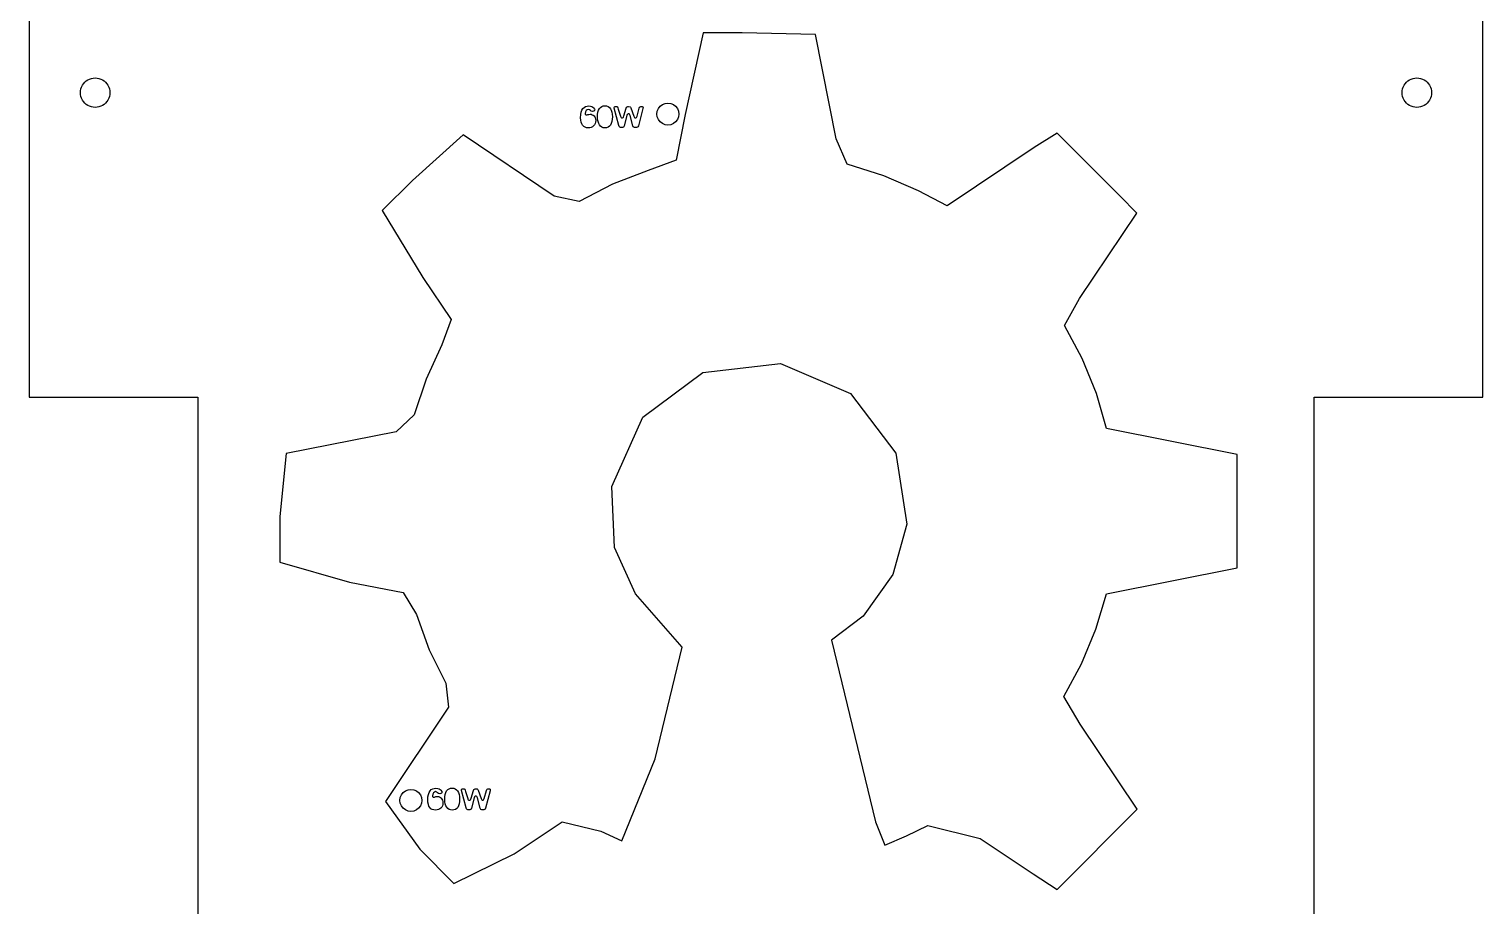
# Model space of a CAD drawing. Header units: metres. Extents: x 505 to 703, y -1295 to -955.
# Drawn here: x 504.9 to 702.9, y -1188.5 to -1069 of the extents above; entities that cross this region are included whole.
import ezdxf

# ---------------------------------------------------------------- set-up
doc = ezdxf.new("R2010")
doc.units = ezdxf.units.M

msp = doc.modelspace()

# ---------------------------------------------------------------- linework, layer by layer
at = {"layer": 'COMPONENT3'}
for p, q in [((579.98, -1081.08, 0), (580, -1080.66, 0)), ((580, -1081.4, 0), (579.98, -1081.08, 0)), ((580, -1080.66, 0), (580.06, -1080.32, 0)), ((580.06, -1080.32, 0), (580.16, -1080.05, 0)), ((580.16, -1080.05, 0), (580.29, -1079.83, 0)), ((580.29, -1079.83, 0), (580.45, -1079.67, 0)), ((580.45, -1079.67, 0), (580.65, -1079.56, 0)), ((580.64, -1080.29, 0), (580.61, -1080.51, 0)), ((580.61, -1080.51, 0), (580.62, -1080.6, 0)), ((580.62, -1080.6, 0), (580.65, -1080.66, 0)), ((580.74, -1080.11, 0), (580.64, -1080.29, 0)), ((580.65, -1079.56, 0), (580.86, -1079.5, 0)), ((580.65, -1080.66, 0), (580.7, -1080.7, 0)), ((580.7, -1080.7, 0), (580.77, -1080.71, 0)), ((580.88, -1079.99, 0), (580.74, -1080.11, 0)), ((580.77, -1080.71, 0), (580.87, -1080.69, 0)), ((580.86, -1079.5, 0), (581.1, -1079.48, 0)), ((580.87, -1080.69, 0), (580.97, -1080.66, 0)), ((581.04, -1079.95, 0), (580.88, -1079.99, 0)), ((580.97, -1080.66, 0), (581.09, -1080.63, 0)), ((581.19, -1080, 0), (581.04, -1079.95, 0)), ((581.09, -1080.63, 0), (581.27, -1080.61, 0)), ((581.1, -1079.48, 0), (581.33, -1079.5, 0)), ((581.32, -1080.1, 0), (581.19, -1080, 0)), ((581.27, -1080.61, 0), (581.42, -1080.62, 0)), ((581.44, -1080.19, 0), (581.32, -1080.1, 0)), ((581.33, -1079.5, 0), (581.52, -1079.55, 0)), ((581.42, -1080.62, 0), (581.57, -1080.67, 0)), ((581.6, -1080.22, 0), (581.44, -1080.19, 0)), ((581.52, -1079.55, 0), (581.66, -1079.64, 0)), ((581.57, -1080.67, 0), (581.71, -1080.74, 0)), ((581.75, -1080.21, 0), (581.6, -1080.22, 0)), ((581.66, -1079.64, 0), (581.76, -1079.73, 0)), ((581.71, -1080.74, 0), (581.82, -1080.83, 0)), ((581.84, -1080.17, 0), (581.75, -1080.21, 0)), ((581.76, -1079.73, 0), (581.88, -1079.92, 0)), ((581.82, -1080.83, 0), (581.91, -1080.95, 0)), ((581.89, -1080.11, 0), (581.84, -1080.17, 0)), ((581.88, -1079.92, 0), (581.91, -1080.03, 0)), ((581.91, -1080.03, 0), (581.89, -1080.11, 0)), ((581.91, -1080.95, 0), (581.98, -1081.1, 0)), ((582.28, -1081.01, 0), (582.3, -1080.64, 0)), ((582.3, -1081.32, 0), (582.28, -1081.01, 0)), ((582.3, -1080.64, 0), (582.35, -1080.33, 0)), ((582.35, -1080.33, 0), (582.43, -1080.06, 0)), ((582.43, -1080.06, 0), (582.55, -1079.84, 0)), ((582.55, -1079.84, 0), (582.7, -1079.67, 0)), ((582.7, -1079.67, 0), (582.87, -1079.55, 0)), ((582.87, -1079.55, 0), (583.08, -1079.48, 0)), ((583.08, -1079.48, 0), (583.31, -1079.46, 0)), ((583.31, -1079.46, 0), (583.53, -1079.48, 0)), ((583.53, -1079.48, 0), (583.73, -1079.56, 0)), ((583.73, -1079.56, 0), (583.9, -1079.69, 0)), ((583.9, -1079.69, 0), (584.04, -1079.86, 0)), ((584.04, -1079.86, 0), (584.16, -1080.07, 0)), ((584.16, -1080.07, 0), (584.24, -1080.33, 0)), ((584.24, -1080.33, 0), (584.3, -1080.61, 0)), ((584.3, -1080.61, 0), (584.32, -1080.94, 0)), ((584.32, -1080.94, 0), (584.3, -1081.3, 0)), ((584.56, -1079.68, 0), (584.59, -1079.6, 0)), ((584.57, -1079.79, 0), (584.56, -1079.68, 0)), ((585.19, -1082.14, 0), (584.57, -1079.79, 0)), ((584.59, -1079.6, 0), (584.67, -1079.56, 0)), ((584.67, -1079.56, 0), (584.78, -1079.55, 0)), ((584.78, -1079.55, 0), (584.92, -1079.56, 0)), ((584.92, -1079.56, 0), (585.01, -1079.62, 0)), ((585.01, -1079.62, 0), (585.07, -1079.73, 0)), ((585.07, -1079.73, 0), (585.12, -1079.93, 0)), ((585.12, -1079.93, 0), (585.41, -1080.88, 0)), ((585.41, -1080.88, 0), (585.45, -1080.98, 0)), ((585.45, -1080.98, 0), (585.5, -1081.05, 0)), ((585.5, -1081.05, 0), (585.55, -1081.1, 0)), ((585.71, -1081.1, 0), (585.77, -1081.07, 0)), ((585.77, -1081.07, 0), (585.82, -1080.99, 0)), ((585.82, -1080.99, 0), (585.86, -1080.84, 0)), ((585.86, -1080.84, 0), (586.2, -1079.8, 0)), ((586.29, -1080.8, 0), (585.92, -1082.21, 0)), ((586.2, -1079.8, 0), (586.25, -1079.66, 0)), ((586.25, -1079.66, 0), (586.32, -1079.58, 0)), ((586.35, -1080.66, 0), (586.29, -1080.8, 0)), ((586.32, -1079.58, 0), (586.42, -1079.55, 0)), ((586.41, -1080.58, 0), (586.35, -1080.66, 0)), ((586.47, -1080.55, 0), (586.41, -1080.58, 0)), ((586.42, -1079.55, 0), (586.53, -1079.55, 0)), ((586.51, -1080.55, 0), (586.47, -1080.55, 0)), ((586.58, -1080.56, 0), (586.51, -1080.55, 0)), ((586.53, -1079.55, 0), (586.72, -1079.58, 0)), ((586.64, -1080.61, 0), (586.58, -1080.56, 0)), ((586.73, -1080.79, 0), (586.64, -1080.61, 0)), ((586.72, -1079.58, 0), (586.79, -1079.64, 0)), ((587.1, -1082.19, 0), (586.73, -1080.79, 0)), ((586.79, -1079.64, 0), (586.84, -1079.74, 0)), ((586.84, -1079.74, 0), (587.24, -1080.89, 0)), ((587.24, -1080.89, 0), (587.28, -1080.98, 0)), ((587.28, -1080.98, 0), (587.33, -1081.05, 0)), ((587.33, -1081.05, 0), (587.39, -1081.1, 0)), ((587.53, -1081.1, 0), (587.59, -1081.05, 0)), ((587.59, -1081.05, 0), (587.64, -1080.98, 0)), ((587.64, -1080.98, 0), (587.67, -1080.88, 0)), ((587.67, -1080.88, 0), (587.97, -1079.78, 0)), ((588.47, -1079.83, 0), (587.85, -1082.2, 0)), ((587.97, -1079.78, 0), (588.02, -1079.66, 0)), ((588.02, -1079.66, 0), (588.08, -1079.59, 0)), ((588.08, -1079.59, 0), (588.17, -1079.56, 0)), ((588.17, -1079.56, 0), (588.28, -1079.55, 0)), ((588.28, -1079.55, 0), (588.39, -1079.56, 0)), ((588.39, -1079.56, 0), (588.46, -1079.61, 0)), ((588.46, -1079.61, 0), (588.49, -1079.7, 0)), ((588.49, -1079.7, 0), (588.47, -1079.83, 0)), ((580.05, -1081.68, 0), (580, -1081.4, 0)), ((580.14, -1081.92, 0), (580.05, -1081.68, 0)), ((580.26, -1082.12, 0), (580.14, -1081.92, 0)), ((580.42, -1082.27, 0), (580.26, -1082.12, 0)), ((580.6, -1082.38, 0), (580.42, -1082.27, 0)), ((580.81, -1082.44, 0), (580.6, -1082.38, 0)), ((581.05, -1082.47, 0), (580.81, -1082.44, 0)), ((581.25, -1082.45, 0), (581.05, -1082.47, 0)), ((581.44, -1082.4, 0), (581.25, -1082.45, 0)), ((581.61, -1082.31, 0), (581.44, -1082.4, 0)), ((581.76, -1082.2, 0), (581.61, -1082.31, 0)), ((581.88, -1082.05, 0), (581.76, -1082.2, 0)), ((581.97, -1081.88, 0), (581.88, -1082.05, 0)), ((582.02, -1081.68, 0), (581.97, -1081.88, 0)), ((581.98, -1081.1, 0), (582.03, -1081.27, 0)), ((582.04, -1081.46, 0), (582.02, -1081.68, 0)), ((582.03, -1081.27, 0), (582.04, -1081.46, 0)), ((582.36, -1081.61, 0), (582.3, -1081.32, 0)), ((582.45, -1081.86, 0), (582.36, -1081.61, 0)), ((582.56, -1082.07, 0), (582.45, -1081.86, 0)), ((582.71, -1082.23, 0), (582.56, -1082.07, 0)), ((582.88, -1082.36, 0), (582.71, -1082.23, 0)), ((583.08, -1082.44, 0), (582.88, -1082.36, 0)), ((583.29, -1082.46, 0), (583.08, -1082.44, 0)), ((583.53, -1082.44, 0), (583.29, -1082.46, 0)), ((583.74, -1082.37, 0), (583.53, -1082.44, 0)), ((583.92, -1082.25, 0), (583.74, -1082.37, 0)), ((584.06, -1082.09, 0), (583.92, -1082.25, 0)), ((584.17, -1081.88, 0), (584.06, -1082.09, 0)), ((584.25, -1081.62, 0), (584.17, -1081.88, 0)), ((584.3, -1081.3, 0), (584.25, -1081.62, 0)), ((585.25, -1082.3, 0), (585.19, -1082.14, 0)), ((585.33, -1082.38, 0), (585.25, -1082.3, 0)), ((585.44, -1082.42, 0), (585.33, -1082.38, 0)), ((585.56, -1082.42, 0), (585.44, -1082.42, 0)), ((585.55, -1081.1, 0), (585.62, -1081.11, 0)), ((585.71, -1082.41, 0), (585.56, -1082.42, 0)), ((585.62, -1081.11, 0), (585.71, -1081.1, 0)), ((585.81, -1082.38, 0), (585.71, -1082.41, 0)), ((585.87, -1082.32, 0), (585.81, -1082.38, 0)), ((585.92, -1082.21, 0), (585.87, -1082.32, 0)), ((587.15, -1082.31, 0), (587.1, -1082.19, 0)), ((587.22, -1082.38, 0), (587.15, -1082.31, 0)), ((587.33, -1082.41, 0), (587.22, -1082.38, 0)), ((587.48, -1082.42, 0), (587.33, -1082.41, 0)), ((587.39, -1081.1, 0), (587.46, -1081.11, 0)), ((587.46, -1081.11, 0), (587.53, -1081.1, 0)), ((587.61, -1082.41, 0), (587.48, -1082.42, 0)), ((587.72, -1082.39, 0), (587.61, -1082.41, 0)), ((587.8, -1082.32, 0), (587.72, -1082.39, 0)), ((587.85, -1082.2, 0), (587.8, -1082.32, 0))]:
    msp.add_line(p, q, dxfattribs=at)
at = {"layer": 'COMPONENT4'}
for p, q in [((559.18, -1174.02, 0), (559.2, -1173.61, 0)), ((559.19, -1174.34, 0), (559.18, -1174.02, 0)), ((559.2, -1173.61, 0), (559.26, -1173.27, 0)), ((559.26, -1173.27, 0), (559.36, -1172.99, 0)), ((559.36, -1172.99, 0), (559.49, -1172.77, 0)), ((559.49, -1172.77, 0), (559.65, -1172.61, 0)), ((559.65, -1172.61, 0), (559.84, -1172.5, 0)), ((559.84, -1173.23, 0), (559.8, -1173.45, 0)), ((559.8, -1173.45, 0), (559.81, -1173.54, 0)), ((559.81, -1173.54, 0), (559.84, -1173.6, 0)), ((559.84, -1172.5, 0), (560.06, -1172.44, 0)), ((559.94, -1173.05, 0), (559.84, -1173.23, 0)), ((559.84, -1173.6, 0), (559.89, -1173.64, 0)), ((559.89, -1173.64, 0), (559.96, -1173.65, 0)), ((560.08, -1172.94, 0), (559.94, -1173.05, 0)), ((559.96, -1173.65, 0), (560.07, -1173.63, 0)), ((560.06, -1172.44, 0), (560.29, -1172.42, 0)), ((560.07, -1173.63, 0), (560.17, -1173.6, 0)), ((560.23, -1172.89, 0), (560.08, -1172.94, 0)), ((560.17, -1173.6, 0), (560.29, -1173.57, 0)), ((560.39, -1172.94, 0), (560.23, -1172.89, 0)), ((560.29, -1172.42, 0), (560.53, -1172.44, 0)), ((560.29, -1173.57, 0), (560.46, -1173.55, 0)), ((560.51, -1173.04, 0), (560.39, -1172.94, 0)), ((560.46, -1173.55, 0), (560.62, -1173.57, 0)), ((560.63, -1173.13, 0), (560.51, -1173.04, 0)), ((560.53, -1172.44, 0), (560.71, -1172.5, 0)), ((560.62, -1173.57, 0), (560.77, -1173.61, 0)), ((560.8, -1173.17, 0), (560.63, -1173.13, 0)), ((560.71, -1172.5, 0), (560.85, -1172.58, 0)), ((560.77, -1173.61, 0), (560.9, -1173.68, 0)), ((560.94, -1173.15, 0), (560.8, -1173.17, 0)), ((560.85, -1172.58, 0), (560.96, -1172.67, 0)), ((560.9, -1173.68, 0), (561.01, -1173.78, 0)), ((561.04, -1173.11, 0), (560.94, -1173.15, 0)), ((560.96, -1172.67, 0), (561.07, -1172.86, 0)), ((561.01, -1173.78, 0), (561.11, -1173.9, 0)), ((561.09, -1173.05, 0), (561.04, -1173.11, 0)), ((561.07, -1172.86, 0), (561.1, -1172.97, 0)), ((561.1, -1172.97, 0), (561.09, -1173.05, 0)), ((561.11, -1173.9, 0), (561.18, -1174.04, 0)), ((561.18, -1174.04, 0), (561.22, -1174.21, 0)), ((561.48, -1173.95, 0), (561.49, -1173.59, 0)), ((561.5, -1174.26, 0), (561.48, -1173.95, 0)), ((561.49, -1173.59, 0), (561.54, -1173.27, 0)), ((561.54, -1173.27, 0), (561.63, -1173.01, 0)), ((561.63, -1173.01, 0), (561.74, -1172.79, 0)), ((561.74, -1172.79, 0), (561.89, -1172.62, 0)), ((561.89, -1172.62, 0), (562.07, -1172.5, 0)), ((562.07, -1172.5, 0), (562.27, -1172.42, 0)), ((562.27, -1172.42, 0), (562.5, -1172.4, 0)), ((562.5, -1172.4, 0), (562.72, -1172.42, 0)), ((562.72, -1172.42, 0), (562.92, -1172.5, 0)), ((562.92, -1172.5, 0), (563.1, -1172.63, 0)), ((563.1, -1172.63, 0), (563.24, -1172.8, 0)), ((563.24, -1172.8, 0), (563.35, -1173.02, 0)), ((563.35, -1173.02, 0), (563.44, -1173.27, 0)), ((563.44, -1173.27, 0), (563.49, -1173.56, 0)), ((563.49, -1173.56, 0), (563.51, -1173.88, 0)), ((563.51, -1173.88, 0), (563.49, -1174.24, 0)), ((563.75, -1172.62, 0), (563.79, -1172.55, 0)), ((563.76, -1172.74, 0), (563.75, -1172.62, 0)), ((564.38, -1175.08, 0), (563.76, -1172.74, 0)), ((563.79, -1172.55, 0), (563.86, -1172.5, 0)), ((563.86, -1172.5, 0), (563.98, -1172.49, 0)), ((563.98, -1172.49, 0), (564.11, -1172.5, 0)), ((564.11, -1172.5, 0), (564.21, -1172.56, 0)), ((564.21, -1172.56, 0), (564.27, -1172.68, 0)), ((564.27, -1172.68, 0), (564.32, -1172.88, 0)), ((564.32, -1172.88, 0), (564.61, -1173.82, 0)), ((564.61, -1173.82, 0), (564.64, -1173.92, 0)), ((564.64, -1173.92, 0), (564.69, -1173.99, 0)), ((564.69, -1173.99, 0), (564.75, -1174.04, 0)), ((564.75, -1174.04, 0), (564.81, -1174.06, 0)), ((564.81, -1174.06, 0), (564.91, -1174.05, 0)), ((564.91, -1174.05, 0), (564.97, -1174.01, 0)), ((564.97, -1174.01, 0), (565.02, -1173.93, 0)), ((565.02, -1173.93, 0), (565.06, -1173.78, 0)), ((565.06, -1173.78, 0), (565.39, -1172.75, 0)), ((565.49, -1173.74, 0), (565.11, -1175.15, 0)), ((565.39, -1172.75, 0), (565.45, -1172.6, 0)), ((565.45, -1172.6, 0), (565.52, -1172.53, 0)), ((565.54, -1173.6, 0), (565.49, -1173.74, 0)), ((565.52, -1172.53, 0), (565.61, -1172.49, 0)), ((565.61, -1173.52, 0), (565.54, -1173.6, 0)), ((565.61, -1172.49, 0), (565.73, -1172.49, 0)), ((565.66, -1173.5, 0), (565.61, -1173.52, 0)), ((565.71, -1173.49, 0), (565.66, -1173.5, 0)), ((565.78, -1173.51, 0), (565.71, -1173.49, 0)), ((565.73, -1172.49, 0), (565.91, -1172.52, 0)), ((565.84, -1173.55, 0), (565.78, -1173.51, 0)), ((565.93, -1173.73, 0), (565.84, -1173.55, 0)), ((565.91, -1172.52, 0), (565.98, -1172.58, 0)), ((566.3, -1175.13, 0), (565.93, -1173.73, 0)), ((565.98, -1172.58, 0), (566.03, -1172.68, 0)), ((566.03, -1172.68, 0), (566.44, -1173.84, 0)), ((566.44, -1173.84, 0), (566.47, -1173.93, 0)), ((566.47, -1173.93, 0), (566.52, -1174, 0)), ((566.52, -1174, 0), (566.59, -1174.04, 0)), ((566.59, -1174.04, 0), (566.66, -1174.06, 0)), ((566.66, -1174.06, 0), (566.72, -1174.04, 0)), ((566.72, -1174.04, 0), (566.78, -1173.99, 0)), ((566.78, -1173.99, 0), (566.83, -1173.92, 0)), ((566.83, -1173.92, 0), (566.87, -1173.82, 0)), ((566.87, -1173.82, 0), (567.17, -1172.72, 0)), ((567.67, -1172.77, 0), (567.05, -1175.15, 0)), ((567.17, -1172.72, 0), (567.21, -1172.6, 0)), ((567.21, -1172.6, 0), (567.28, -1172.53, 0)), ((567.28, -1172.53, 0), (567.36, -1172.5, 0)), ((567.36, -1172.5, 0), (567.48, -1172.49, 0)), ((567.48, -1172.49, 0), (567.59, -1172.51, 0)), ((567.59, -1172.51, 0), (567.66, -1172.55, 0)), ((567.66, -1172.55, 0), (567.69, -1172.64, 0)), ((567.69, -1172.64, 0), (567.67, -1172.77, 0)), ((559.25, -1174.63, 0), (559.19, -1174.34, 0)), ((559.33, -1174.87, 0), (559.25, -1174.63, 0)), ((559.46, -1175.06, 0), (559.33, -1174.87, 0)), ((559.61, -1175.21, 0), (559.46, -1175.06, 0)), ((559.79, -1175.32, 0), (559.61, -1175.21, 0)), ((560, -1175.39, 0), (559.79, -1175.32, 0)), ((560.24, -1175.41, 0), (560, -1175.39, 0)), ((560.45, -1175.39, 0), (560.24, -1175.41, 0)), ((560.64, -1175.34, 0), (560.45, -1175.39, 0)), ((560.81, -1175.25, 0), (560.64, -1175.34, 0)), ((560.95, -1175.14, 0), (560.81, -1175.25, 0)), ((561.07, -1174.99, 0), (560.95, -1175.14, 0)), ((561.16, -1174.82, 0), (561.07, -1174.99, 0)), ((561.22, -1174.63, 0), (561.16, -1174.82, 0)), ((561.22, -1174.21, 0), (561.24, -1174.41, 0)), ((561.24, -1174.41, 0), (561.22, -1174.63, 0)), ((561.55, -1174.55, 0), (561.5, -1174.26, 0)), ((561.64, -1174.8, 0), (561.55, -1174.55, 0)), ((561.76, -1175.01, 0), (561.64, -1174.8, 0)), ((561.91, -1175.18, 0), (561.76, -1175.01, 0)), ((562.08, -1175.3, 0), (561.91, -1175.18, 0)), ((562.27, -1175.38, 0), (562.08, -1175.3, 0)), ((562.49, -1175.4, 0), (562.27, -1175.38, 0)), ((562.73, -1175.38, 0), (562.49, -1175.4, 0)), ((562.94, -1175.31, 0), (562.73, -1175.38, 0)), ((563.11, -1175.2, 0), (562.94, -1175.31, 0)), ((563.26, -1175.03, 0), (563.11, -1175.2, 0)), ((563.37, -1174.82, 0), (563.26, -1175.03, 0)), ((563.45, -1174.56, 0), (563.37, -1174.82, 0)), ((563.49, -1174.24, 0), (563.45, -1174.56, 0)), ((564.44, -1175.24, 0), (564.38, -1175.08, 0)), ((564.53, -1175.33, 0), (564.44, -1175.24, 0)), ((564.64, -1175.36, 0), (564.53, -1175.33, 0)), ((564.76, -1175.37, 0), (564.64, -1175.36, 0)), ((564.9, -1175.36, 0), (564.76, -1175.37, 0)), ((565, -1175.32, 0), (564.9, -1175.36, 0)), ((565.07, -1175.26, 0), (565, -1175.32, 0)), ((565.11, -1175.15, 0), (565.07, -1175.26, 0)), ((566.35, -1175.25, 0), (566.3, -1175.13, 0)), ((566.42, -1175.32, 0), (566.35, -1175.25, 0)), ((566.52, -1175.35, 0), (566.42, -1175.32, 0)), ((566.68, -1175.37, 0), (566.52, -1175.35, 0)), ((566.81, -1175.36, 0), (566.68, -1175.37, 0)), ((566.91, -1175.33, 0), (566.81, -1175.36, 0)), ((566.99, -1175.26, 0), (566.91, -1175.33, 0)), ((567.05, -1175.15, 0), (566.99, -1175.26, 0))]:
    msp.add_line(p, q, dxfattribs=at)
at = {"layer": 'GROUP0'}
msp.add_polyline3d([(648.31, -1113.9, 0), (645.9, -1109.4, 0), (647.94, -1105.71, 0), (655.72, -1094.1, 0), (653.42, -1091.72, 0), (644.87, -1083.17, 0), (641.78, -1085.15, 0), (629.92, -1093.09, 0), (626.01, -1091.04, 0), (621.28, -1088.98, 0), (616.31, -1087.42, 0), (614.78, -1083.97, 0), (611.96, -1069.73, 0), (602, -1069.51, 0), (596.69, -1069.51, 0), (594.24, -1080.65, 0), (593.01, -1086.88, 0), (589.17, -1088.29, 0), (584.34, -1090.14, 0), (579.78, -1092.48, 0), (576.4, -1091.75, 0), (563.98, -1083.43, 0), (557.08, -1089.64, 0), (552.98, -1093.74, 0), (558.48, -1102.83, 0), (562.34, -1108.59, 0), (561.08, -1112.03, 0), (558.95, -1116.68, 0), (557.32, -1121.57, 0), (554.87, -1123.86, 0), (539.88, -1126.83, 0), (539.03, -1135.4, 0), (539.03, -1141.63, 0), (548.51, -1144.34, 0), (555.82, -1145.78, 0), (557.63, -1148.74, 0), (559.38, -1153.55, 0), (561.61, -1158.11, 0), (562.01, -1161.39, 0), (553.41, -1174.24, 0), (558.07, -1180.74, 0), (562.73, -1185.4, 0), (570.92, -1181.38, 0), (577.48, -1176.99, 0), (582.76, -1178.29, 0), (585.62, -1179.58, 0), (590.16, -1168.43, 0), (593.84, -1153.19, 0), (587.46, -1145.95, 0), (584.6, -1139.61, 0), (584.24, -1131.32, 0), (588.45, -1121.89, 0), (596.65, -1115.79, 0), (607.22, -1114.55, 0), (616.73, -1118.64, 0), (622.92, -1126.76, 0), (624.4, -1136.44, 0), (622.5, -1143.33, 0), (618.46, -1148.99, 0), (614.16, -1152.26, 0), (620.14, -1176.99, 0), (621.4, -1180.16, 0), (624.38, -1178.91, 0), (627.26, -1177.48, 0), (634.42, -1179.25, 0), (641.63, -1184.07, 0), (644.89, -1186.2, 0), (655.77, -1175.27, 0), (648.03, -1163.7, 0), (645.79, -1159.94, 0), (648.21, -1155.48, 0), (650.16, -1150.76, 0), (651.59, -1145.93, 0), (669.4, -1142.4, 0), (669.4, -1126.94, 0), (651.63, -1123.42, 0), (650.24, -1118.67, 0), (648.31, -1113.9, 0)], dxfattribs=at)
at = {"layer": 'Layer0'}
for points in [[(702.87, -1016.17, 0), (680.87, -1016.17, 0), (680.87, -955.17, 0), (526.87, -955.17, 0), (526.87, -1016.17, 0), (504.87, -1016.17, 0), (504.87, -1119.17, 0), (527.87, -1119.17, 0), (527.87, -1295.17, 0), (679.87, -1295.17, 0), (679.87, -1119.17, 0), (702.87, -1119.17, 0), (702.87, -1016.17, 0)], [(515.29, -1079.08, 0), (515.09, -1079.26, 0), (514.87, -1079.4, 0), (514.64, -1079.52, 0), (514.39, -1079.6, 0), (514.14, -1079.65, 0), (513.87, -1079.67, 0), (513.61, -1079.65, 0), (513.36, -1079.6, 0), (513.11, -1079.52, 0), (512.87, -1079.4, 0), (512.66, -1079.26, 0), (512.46, -1079.08, 0), (512.29, -1078.89, 0), (512.14, -1078.67, 0), (512.03, -1078.44, 0), (511.94, -1078.19, 0), (511.89, -1077.93, 0), (511.87, -1077.67, 0), (511.89, -1077.41, 0), (511.94, -1077.15, 0), (512.03, -1076.9, 0), (512.14, -1076.67, 0), (512.29, -1076.45, 0), (512.46, -1076.26, 0), (512.66, -1076.08, 0), (512.87, -1075.94, 0), (513.11, -1075.82, 0), (513.36, -1075.74, 0), (513.61, -1075.69, 0), (513.87, -1075.67, 0), (514.14, -1075.69, 0), (514.39, -1075.74, 0), (514.64, -1075.82, 0), (514.87, -1075.94, 0), (515.09, -1076.08, 0), (515.29, -1076.26, 0), (515.46, -1076.45, 0), (515.61, -1076.67, 0), (515.72, -1076.9, 0), (515.81, -1077.15, 0), (515.86, -1077.41, 0), (515.87, -1077.67, 0), (515.86, -1077.93, 0), (515.81, -1078.19, 0), (515.72, -1078.44, 0), (515.61, -1078.67, 0), (515.46, -1078.89, 0), (515.29, -1079.08, 0)], [(695.61, -1078.67, 0), (695.46, -1078.89, 0), (695.29, -1079.08, 0), (695.09, -1079.26, 0), (694.87, -1079.4, 0), (694.64, -1079.52, 0), (694.39, -1079.6, 0), (694.14, -1079.65, 0), (693.87, -1079.67, 0), (693.61, -1079.65, 0), (693.36, -1079.6, 0), (693.11, -1079.52, 0), (692.87, -1079.4, 0), (692.66, -1079.26, 0), (692.46, -1079.08, 0), (692.29, -1078.89, 0), (692.14, -1078.67, 0), (692.03, -1078.44, 0), (691.94, -1078.19, 0), (691.89, -1077.93, 0), (691.87, -1077.67, 0), (691.89, -1077.41, 0), (691.94, -1077.15, 0), (692.03, -1076.9, 0), (692.14, -1076.67, 0), (692.29, -1076.45, 0), (692.46, -1076.26, 0), (692.66, -1076.08, 0), (692.87, -1075.94, 0), (693.11, -1075.82, 0), (693.36, -1075.74, 0), (693.61, -1075.69, 0), (693.87, -1075.67, 0), (694.14, -1075.69, 0), (694.39, -1075.74, 0), (694.64, -1075.82, 0), (694.87, -1075.94, 0), (695.09, -1076.08, 0), (695.29, -1076.26, 0), (695.46, -1076.45, 0), (695.61, -1076.67, 0), (695.72, -1076.9, 0), (695.81, -1077.15, 0), (695.86, -1077.41, 0), (695.87, -1077.67, 0), (695.86, -1077.93, 0), (695.81, -1078.19, 0), (695.72, -1078.44, 0), (695.61, -1078.67, 0)], [(593.32, -1080.19, 0), (593.37, -1080.58, 0), (593.32, -1080.97, 0), (593.17, -1081.33, 0), (592.93, -1081.64, 0), (592.62, -1081.88, 0), (592.26, -1082.03, 0), (591.87, -1082.08, 0), (591.49, -1082.03, 0), (591.12, -1081.88, 0), (590.81, -1081.64, 0), (590.58, -1081.33, 0), (590.43, -1080.97, 0), (590.37, -1080.58, 0), (590.43, -1080.19, 0), (590.58, -1079.83, 0), (590.81, -1079.52, 0), (591.12, -1079.28, 0), (591.49, -1079.13, 0), (591.87, -1079.08, 0), (592.26, -1079.13, 0), (592.62, -1079.28, 0), (592.93, -1079.52, 0), (593.17, -1079.83, 0), (593.32, -1080.19, 0)], [(555.81, -1175.14, 0), (555.58, -1174.83, 0), (555.43, -1174.47, 0), (555.37, -1174.08, 0), (555.43, -1173.69, 0), (555.58, -1173.33, 0), (555.81, -1173.02, 0), (556.12, -1172.78, 0), (556.49, -1172.63, 0), (556.87, -1172.58, 0), (557.26, -1172.63, 0), (557.62, -1172.78, 0), (557.93, -1173.02, 0), (558.17, -1173.33, 0), (558.32, -1173.69, 0), (558.37, -1174.08, 0), (558.32, -1174.47, 0), (558.17, -1174.83, 0), (557.93, -1175.14, 0), (557.62, -1175.38, 0), (557.26, -1175.53, 0), (556.87, -1175.58, 0), (556.49, -1175.53, 0), (556.12, -1175.38, 0), (555.81, -1175.14, 0)]]:
    msp.add_polyline3d(points, dxfattribs=at)

doc.saveas('drawing.dxf')
